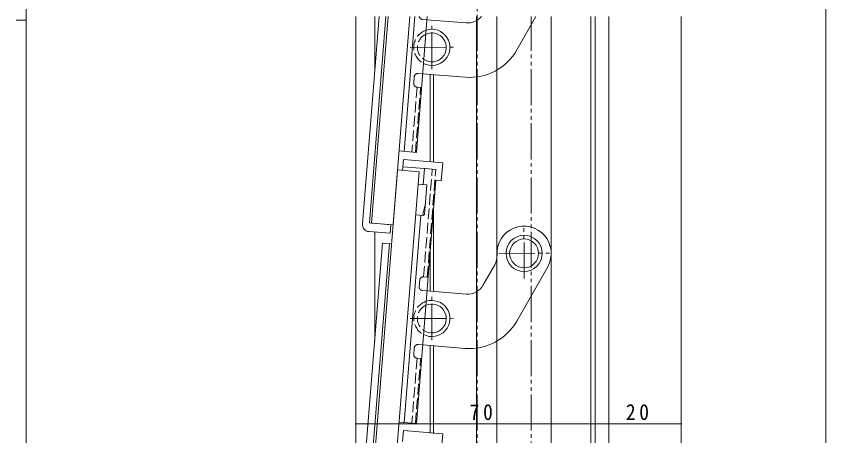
# Model space of a CAD drawing. Units: millimetres on the paper. Extents: x -397 to 397, y -282 to 282.
# Drawn here: x -396.7 to -172.7, y -98.2 to 17.9 of the extents above; entities that cross this region are included whole.
import ezdxf

# ---------------------------------------------------------------- set-up
doc = ezdxf.new("R2010")
doc.units = ezdxf.units.MM
for name, pattern in [('USER2', [13, 10, -1, 1, -1]), ('USER3', [15, 10, -1, 1, -1, 1, -1]), ('USER4', [4, 3, -1])]:
    doc.linetypes.add(name, pattern=pattern)
for name, color, linetype, lineweight in [('0-1_YKK_ZWAK', 7, 'Continuous', 18), ('0-4_YKK_12', 2, 'Continuous', 18), ('0-5_YKK_13', 4, 'Continuous', 18), ('0-6_YKK_D', 6, 'Continuous', 18)]:
    doc.layers.add(name, color=color, linetype=linetype, lineweight=lineweight)
doc.styles.add('ＭＳ ゴシック', font='')
doc.styles.get('ＭＳ ゴシック').set_extended_font_data('MS Gothic')

msp = doc.modelspace()

# ---------------------------------------------------------------- linework, layer by layer
at = {"layer": '0-1_YKK_ZWAK'}
for p, q in [((-393.908, -245.7), (-393.908, 279.3)), ((-396.708, 16.8), (-393.908, 16.8))]:
    msp.add_line(p, q, dxfattribs=at)
at = {"layer": '0-4_YKK_12', "linetype": 'USER3'}
for p, q in [((-269.208, -171.7), (-269.208, 132.3)), ((-254.208, -171.7), (-254.208, 17.801))]:
    msp.add_line(p, q, dxfattribs=at)
at = {"layer": '0-4_YKK_12'}
for p, q in [((-302.708, -215.7), (-302.708, 17.804)), ((-293.82, 17.803), (-298.404, -39.319)), ((-297.508, 17.804), (-297.508, 3.063)), ((-292.423, -39.799), (-287.8, 17.803)), ((-269.308, -133.378), (-269.308, 17.799)), ((-263.688, -123.892), (-263.688, 17.799)), ((-248.688, -129.69), (-248.688, 17.801)), ((-237.708, 17.8), (-237.708, -155.699)), ((-236.508, 17.8), (-236.508, -155.699)), ((-232.708, 17.8), (-232.708, -155.699)), ((-212.708, 17.799), (-212.708, -173.7)), ((-282.167, 1.813), (-282.167, -22.324)), ((-281.25, 1.739), (-281.25, -22.398)), ((-291.204, -24.608), (-298.404, -114.319)), ((-285.224, -25.088), (-291.204, -24.608)), ((-292.423, -114.799), (-285.224, -25.088)), ((-281.25, -35.635), (-281.25, -58.213)), ((-298.404, -39.319), (-292.423, -39.799)), ((-297.508, -41.799), (-297.508, -71.937)), ((-282.167, -47.049), (-282.167, -58.139)), ((-282.167, -73.187), (-282.167, -97.424)), ((-281.25, -73.261), (-281.25, -97.498))]:
    msp.add_line(p, q, dxfattribs=at)
at = {"layer": '0-5_YKK_13'}
for p, q in [((-296.324, 17.804), (-300.928, -39.518)), ((-294.418, 17.803), (-299.002, -39.271)), ((-286.393, 17.803), (-289.387, -19.478)), ((-285.998, -19.75), (-282.982, 17.803)), ((-283.052, 16.932), (-272.219, 16.062)), ((-252.962, 17.801), (-258.2, 8.576)), ((-284.252, 1.98), (-272.445, 1.032)), ((-290.783, -19.365), (-285.998, -19.75)), ((-289.563, -21.73), (-289.804, -24.72)), ((-278.698, -22.603), (-289.563, -21.73)), ((-289.723, -23.724), (-283.743, -24.204)), ((-283.743, -24.204), (-284.103, -28.689)), ((-279.099, -27.587), (-278.698, -22.603)), ((-285.998, -94.75), (-280.594, -27.467)), ((-285.504, -28.577), (-283.106, -28.77)), ((-280.594, -27.467), (-279.099, -27.587)), ((-284.314, -37.2), (-283.546, -34.252)), ((-284.783, -37.162), (-289.387, -94.478)), ((-286.184, -37.05), (-284.086, -37.218)), ((-299.002, -39.271), (-293.021, -39.752)), ((-293.214, -42.144), (-293.021, -39.752)), ((-299.095, -41.672), (-293.214, -42.144)), ((-295.332, -44.842), (-300.928, -114.518)), ((-293.438, -44.994), (-299.002, -114.271)), ((-292.84, -45.043), (-295.332, -44.842)), ((-264.316, -50.867), (-267.471, -56.423)), ((-249.662, -51.389), (-258.2, -66.424)), ((-283.052, -58.068), (-272.219, -58.938)), ((-284.252, -73.02), (-272.445, -73.968)), ((-290.783, -94.365), (-285.998, -94.75)), ((-289.563, -96.73), (-289.804, -99.72)), ((-278.698, -97.603), (-289.563, -96.73)), ((-279.099, -102.587), (-278.698, -97.603))]:
    msp.add_line(p, q, dxfattribs=at)
at = {"layer": '0-5_YKK_13', "linetype": 'USER4'}
for p, q in [((-284.298, 17.032), (-283.052, 16.932)), ((-286.719, -0.631), (-286.575, 1.164)), ((-285.498, 2.08), (-284.252, 1.98)), ((-285.803, -1.708), (-287.244, -19.65)), ((-286.247, -19.73), (-284.806, -1.788)), ((-285.803, -1.708), (-284.806, -1.788)), ((-283.993, -54.18), (-281.6, -24.376)), ((-280.603, -24.456), (-283.743, -24.204)), ((-282.997, -54.26), (-280.603, -24.456)), ((-285.214, -56.891), (-285.07, -55.097)), ((-283.993, -54.18), (-282.997, -54.26)), ((-284.298, -57.968), (-283.052, -58.068)), ((-286.719, -75.631), (-286.575, -73.836)), ((-285.498, -72.92), (-284.252, -73.02)), ((-285.803, -76.708), (-287.244, -94.65)), ((-286.247, -94.73), (-284.806, -76.788)), ((-285.803, -76.708), (-284.806, -76.788))]:
    msp.add_line(p, q, dxfattribs=at)
at = {"layer": '0-5_YKK_13', "linetype": 'USER2'}
for p, q in [((-281.665, 3.3), (-281.751, 15.3)), ((-287.708, 9.257), (-275.708, 9.343)), ((-256.134, -54.685), (-256.234, -40.686)), ((-263.184, -47.735), (-249.184, -47.636)), ((-281.665, -71.7), (-281.751, -59.7)), ((-287.708, -65.743), (-275.708, -65.657))]:
    msp.add_line(p, q, dxfattribs=at)
at = {"layer": '0-5_YKK_13'}
msp.add_lwpolyline([(-284.086, -37.218), (-283.763, -36.943), (-283.106, -28.77)], dxfattribs=at)
for radius in [5, 4]:
    msp.add_circle((-256.184, -47.686), radius, dxfattribs=at)
at = {"layer": '0-5_YKK_13', "linetype": 'USER4'}
for centre, radius, start, end in [((-284.217, 18.029), 1, 193.05776, 265.4082), ((-281.708, 9.3), 5, 108.3627, 242.4537), ((-281.708, 9.3), 4, 114.5846, 236.2318), ((-285.578, 1.083), 1, 85.4082, 175.4082), ((-285.723, -0.711), 1, 175.4082, 265.4082), ((-284.073, -55.177), 1, 85.4082, 175.4082), ((-284.217, -56.971), 1, 175.4082, 265.4082), ((-281.708, -65.7), 5, 108.3627, 242.4537), ((-281.708, -65.7), 4, 114.5846, 236.2318), ((-285.578, -73.917), 1, 85.4082, 175.4082), ((-285.723, -75.711), 1, 175.4082, 265.4082)]:
    msp.add_arc(centre, radius, start, end, dxfattribs=at)
at = {"layer": '0-5_YKK_13'}
for centre, radius, start, end in [((-271.819, 21.046), 5, 265.4082, 319.54971), ((-281.708, 9.3), 5, 242.4537, 108.3627), ((-281.708, 9.3), 4, 236.2318, 114.5846), ((-271.244, 15.984), 15, 265.4082, 330.4082), ((-298.935, -39.678), 2, 175.4082, 265.4082), ((-256.184, -47.686), 7.5, 330.4082, 183.26808), ((-268.664, -48.398), 5, 330.4082, 3.26808), ((-271.819, -53.954), 5, 265.4082, 330.4082), ((-281.708, -65.7), 5, 242.4537, 108.3627), ((-281.708, -65.7), 4, 236.2318, 114.5846), ((-271.244, -59.016), 15, 265.4082, 330.4082)]:
    msp.add_arc(centre, radius, start, end, dxfattribs=at)
at = {"layer": '0-6_YKK_D'}
for p, q in [((-172.708, -148.7), (-172.708, 187.3)), ((-232.708, -105.167), (-232.708, -93.858)), ((-302.708, -94.858), (-232.708, -94.858)), ((-232.708, -94.858), (-212.708, -94.858))]:
    msp.add_line(p, q, dxfattribs=at)
for centre, start, end in [((-302.708, -94.858), 0, 180), ((-302.708, -94.858), 180, 0), ((-232.708, -94.858), 0, 180), ((-232.708, -94.858), 0, 180), ((-232.708, -94.858), 180, 0), ((-232.708, -94.858), 180, 0), ((-212.708, -94.858), 0, 180), ((-212.708, -94.858), 180, 0)]:
    msp.add_arc(centre, 0.106, start, end, dxfattribs=at)

# ---------------------------------------------------------------- texts
at = {"layer": '0-6_YKK_D', "color": 7, "char_height": 4.399, "attachment_point": 7, "style": 'ＭＳ ゴシック'}
for s, insert in [('\\T1.37;\\W0.9;70', (-271.228, -93.858)), ('\\T1.37;\\W0.9;20', (-228.016, -93.858))]:
    msp.add_mtext(s, dxfattribs=dict(at, insert=insert))

doc.saveas('drawing.dxf')
